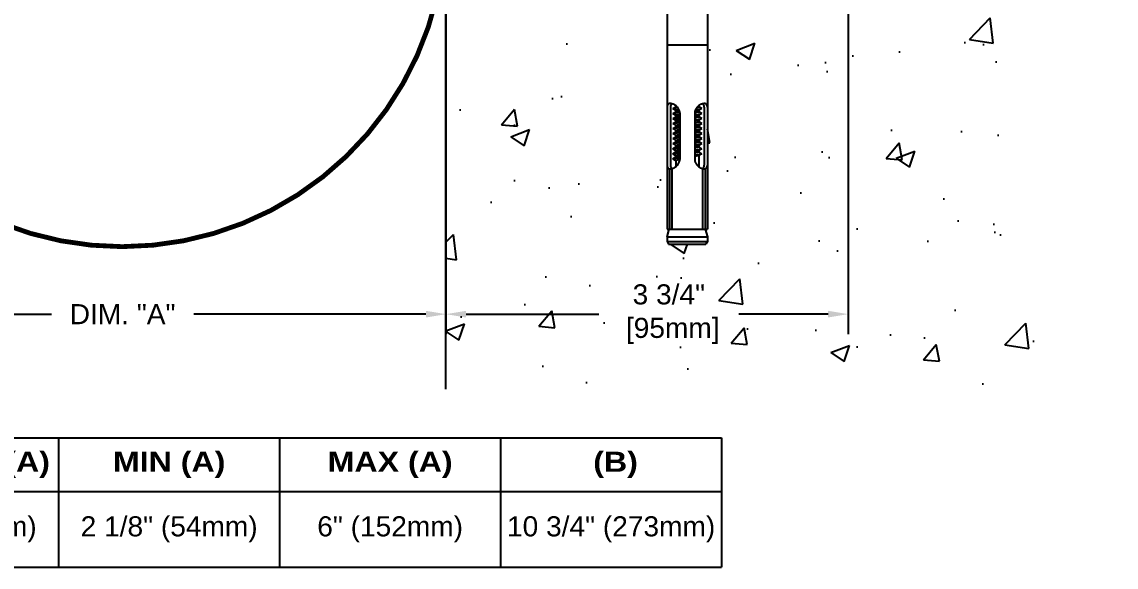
# Model space of a CAD drawing. Header units: inches. Extents: x 7.7 to 47.3, y -8.1 to 5.2.
# Drawn here: x 17.51 to 27.71, y -8.06 to -2.98 of the extents above; entities that cross this region are included whole.
import ezdxf

# ---------------------------------------------------------------- set-up
doc = ezdxf.new("R2010")
doc.units = ezdxf.units.IN
doc.header["$MEASUREMENT"] = 0
for name, color, linetype in [('Anchors', 4, 'Continuous'), ('Conditions', 1, 'Continuous'), ('Dimensions', 3, 'Continuous'), ('Fillers', 2, 'Continuous'), ('TABLE', 1, 'Continuous')]:
    doc.layers.add(name, color=color, linetype=linetype)
doc.styles.add('ARIAL', font='arial.ttf')
doc.styles.add('Arial Bold', font='')
doc.styles.get('Arial Bold').set_extended_font_data('Arial Black')
doc.dimstyles.new('Arial', dxfattribs={"dimscale": 1.5, "dimtxt": 0.125, "dimasz": 0.125, "dimexe": 0.125, "dimexo": 0.125, "dimgap": 0.125, "dimtad": 0, "dimtih": 1, "dimtoh": 1, "dimdec": 4, "dimzin": 0, "dimdsep": 46, "dimlunit": 4, "dimtxsty": 'ARIAL', "dimcen": 0.125, "dimadec": 0, "dimazin": 0, "dimtfac": 1, "dimtdec": 4, "dimtofl": 0, "dimtmove": 0, "dimatfit": 3, "dimfxl": 0, "dimfrac": 2, "dimtolj": 1, "dimtzin": 0, "dimarcsym": 0})

# ---------------------------------------------------------------- blocks, each defined once
blk = doc.blocks.new('SSSA38278')
for p, q in [((-0.3410917030552501, 0), (-0.04499999999999993, 0)), ((-0.04499999999999993, 0), (-0.04499999999999993, -0.0900000000000003)), ((0.04499999999999993, 0), (0.3410917030552501, 0)), ((0.04499999999999993, 0), (0.04499999999999993, -0.0900000000000003)), ((-0.1908703131649041, -0.2461718594536868), (-0.3596635241220589, -0.03896466187570535)), ((-0.04499999999999993, -0.0900000000000003), (0.04499999999999993, -0.0900000000000003)), ((0.1908703131649094, -0.2461718594536846), (0.3596635241220589, -0.03896466187570535)), ((-0.1874999999999982, -0.2556455273873652), (-0.1874999999999982, -2.982017284537589)), ((0.1875000000000036, -0.2556455273873635), (0.1875000000000018, -2.982017284537589)), ((-0.1874999999999964, -1.262082627302169), (0.1875000000000018, -1.262082627302169)), ((-0.107999999999997, -1.829682116234681), (-0.107999999999997, -1.840454784537589)), ((0.1080000000000023, -1.829682116234681), (0.1080000000000023, -1.840454784537588)), ((-0.1574999999999989, -1.843436366659417), (-0.1574999999999989, -2.386931697991244)), ((-0.134999999999998, -1.856954784537589), (-0.107999999999997, -1.840454784537589)), ((-0.134999999999998, -1.856954784537589), (-0.08889864371304235, -1.848951076848881)), ((-0.134999999999998, -1.856954784537589), (-0.1079999999999988, -1.873454784537588)), ((-0.134999999999998, -1.903829784537589), (-0.1079999999999988, -1.887329784537589)), ((-0.134999999999998, -1.903829784537589), (-0.07052462396477566, -1.892636142864807)), ((-0.134999999999998, -1.903829784537589), (-0.1079999999999988, -1.920329784537588)), ((-0.134999999999998, -1.950704784537589), (-0.1079999999999988, -1.934204784537589)), ((-0.107999999999997, -1.840454784537589), (-0.0982781740797094, -1.838345013287526)), ((-0.07755083171936761, -1.866846892115577), (-0.1079999999999988, -1.873454784537588)), ((-0.1079999999999988, -1.873454784537588), (-0.1079999999999988, -1.887329784537589)), ((-0.1079999999999988, -1.887329784537589), (-0.07269793225857768, -1.879668745531204)), ((-0.07049999999999912, -1.912191763704255), (-0.1079999999999988, -1.920329784537588)), ((-0.1079999999999988, -1.920329784537588), (-0.1079999999999988, -1.934204784537589)), ((-0.1079999999999988, -1.934204784537589), (-0.07049999999999912, -1.926066763704256)), ((-0.07049999999999912, -1.896426117648689), (-0.07049999999999912, -2.333941947001973)), ((0.07050000000000267, -1.895467805370922), (0.1080000000000023, -1.887329784537588)), ((0.0705000000000009, -1.896426117648689), (0.0705000000000009, -2.333941947001973)), ((0.0705000000000009, -1.915027701204256), (0.1350000000000016, -1.903829784537589)), ((0.07050000000000267, -1.915027701204255), (0.1350000000000016, -1.903829784537589)), ((0.1080000000000023, -1.920329784537588), (0.0705000000000009, -1.928467805370922)), ((0.0705000000000009, -1.942342805370922), (0.1080000000000023, -1.934204784537589)), ((0.1080000000000023, -1.873454784537588), (0.07228235678833528, -1.881206009192898)), ((0.07750789089902987, -1.86693605347873), (0.1350000000000016, -1.856954784537589)), ((0.09329853054770254, -1.843645207595813), (0.1080000000000023, -1.840454784537589)), ((0.1350000000000016, -1.856954784537589), (0.1080000000000023, -1.840454784537589)), ((0.1350000000000016, -1.856954784537589), (0.1080000000000023, -1.873454784537588)), ((0.1080000000000023, -1.873454784537588), (0.1080000000000023, -1.887329784537588)), ((0.1350000000000016, -1.903829784537589), (0.1080000000000023, -1.887329784537589)), ((0.1350000000000016, -1.903829784537589), (0.1080000000000023, -1.920329784537588)), ((0.1080000000000023, -1.920329784537588), (0.1080000000000023, -1.934204784537588)), ((0.1350000000000016, -1.950704784537589), (0.1080000000000023, -1.934204784537589)), ((0.1575000000000006, -1.843436366659417), (0.1575000000000006, -2.386931697991244)), ((-0.134999999999998, -1.950704784537589), (-0.07049999999999912, -1.939506867870922)), ((-0.134999999999998, -1.950704784537589), (-0.1079999999999988, -1.967204784537588)), ((-0.134999999999998, -1.997579784537589), (-0.1079999999999988, -1.981079784537589)), ((-0.134999999999998, -1.997579784537589), (-0.07049999999999912, -1.986381867870922)), ((-0.134999999999998, -1.997579784537589), (-0.1079999999999988, -2.014079784537588)), ((-0.134999999999998, -2.044454784537589), (-0.1079999999999988, -2.027954784537589)), ((-0.134999999999998, -2.044454784537589), (-0.07049999999999912, -2.033256867870922)), ((-0.07049999999999912, -1.959066763704255), (-0.1079999999999988, -1.967204784537588)), ((-0.1079999999999988, -1.967204784537588), (-0.1079999999999988, -1.981079784537589)), ((-0.1079999999999988, -1.981079784537589), (-0.07049999999999912, -1.972941763704256)), ((-0.07049999999999912, -2.005941763704255), (-0.1079999999999988, -2.014079784537588)), ((-0.1079999999999988, -2.014079784537588), (-0.1079999999999988, -2.027954784537589)), ((-0.1079999999999988, -2.027954784537589), (-0.07049999999999912, -2.019816763704256)), ((0.0705000000000009, -1.961902701204256), (0.1350000000000016, -1.950704784537589)), ((0.1080000000000023, -1.967204784537588), (0.0705000000000009, -1.975342805370922)), ((0.0705000000000009, -1.989217805370922), (0.1080000000000023, -1.981079784537589)), ((0.0705000000000009, -2.008777701204256), (0.1350000000000016, -1.997579784537589)), ((0.1080000000000023, -2.014079784537588), (0.0705000000000009, -2.022217805370922)), ((0.0705000000000009, -2.036092805370922), (0.1080000000000023, -2.027954784537589)), ((0.1350000000000016, -1.950704784537589), (0.1080000000000023, -1.967204784537588)), ((0.1080000000000023, -1.967204784537588), (0.1080000000000023, -1.981079784537588)), ((0.1350000000000016, -1.997579784537589), (0.1080000000000023, -1.981079784537589)), ((0.1350000000000016, -1.997579784537589), (0.1080000000000023, -2.014079784537588)), ((0.1080000000000023, -2.014079784537588), (0.1080000000000023, -2.027954784537588)), ((0.1350000000000016, -2.044454784537589), (0.1080000000000023, -2.027954784537589)), ((-0.134999999999998, -2.044454784537589), (-0.1079999999999988, -2.060954784537588)), ((-0.134999999999998, -2.091329784537589), (-0.1079999999999988, -2.074829784537589)), ((-0.134999999999998, -2.091329784537589), (-0.07049999999999912, -2.080131867870922)), ((-0.134999999999998, -2.091329784537589), (-0.1079999999999988, -2.107829784537588)), ((-0.134999999999998, -2.138204784537589), (-0.1079999999999988, -2.121704784537589)), ((-0.134999999999998, -2.138204784537589), (-0.07049999999999912, -2.127006867870922)), ((-0.134999999999998, -2.138204784537589), (-0.1079999999999988, -2.154704784537588)), ((-0.07049999999999912, -2.052816763704255), (-0.1079999999999988, -2.060954784537588)), ((-0.1079999999999988, -2.060954784537588), (-0.1079999999999988, -2.074829784537589)), ((-0.1079999999999988, -2.074829784537589), (-0.07049999999999912, -2.066691763704255)), ((-0.07049999999999912, -2.099691763704255), (-0.1079999999999988, -2.107829784537588)), ((-0.1079999999999988, -2.107829784537588), (-0.1079999999999988, -2.121704784537589)), ((-0.1079999999999988, -2.121704784537589), (-0.07049999999999912, -2.113566763704255)), ((0.0705000000000009, -2.055652701204256), (0.1350000000000016, -2.044454784537589)), ((0.1080000000000023, -2.060954784537588), (0.0705000000000009, -2.069092805370922)), ((0.0705000000000009, -2.082967805370922), (0.1080000000000023, -2.074829784537589)), ((0.0705000000000009, -2.102527701204256), (0.1350000000000016, -2.091329784537589)), ((0.1080000000000023, -2.107829784537588), (0.0705000000000009, -2.115967805370922)), ((0.0705000000000009, -2.129842805370922), (0.1080000000000023, -2.121704784537589)), ((0.0705000000000009, -2.149402701204256), (0.1350000000000016, -2.138204784537589)), ((0.1350000000000016, -2.044454784537589), (0.1080000000000023, -2.060954784537588)), ((0.1080000000000023, -2.060954784537588), (0.1080000000000023, -2.074829784537588)), ((0.1350000000000016, -2.091329784537589), (0.1080000000000023, -2.074829784537589)), ((0.1350000000000016, -2.091329784537589), (0.1080000000000023, -2.107829784537588)), ((0.1080000000000023, -2.107829784537588), (0.1080000000000023, -2.121704784537588)), ((0.1350000000000016, -2.138204784537589), (0.1080000000000023, -2.121704784537589)), ((0.1350000000000016, -2.138204784537589), (0.1080000000000023, -2.154704784537588)), ((-0.134999999999998, -2.185079784537589), (-0.1079999999999988, -2.168579784537589)), ((-0.134999999999998, -2.185079784537589), (-0.07049999999999912, -2.173881867870922)), ((-0.134999999999998, -2.185079784537589), (-0.1079999999999988, -2.201579784537588)), ((-0.134999999999998, -2.231954784537589), (-0.1079999999999988, -2.215454784537589)), ((-0.134999999999998, -2.231954784537589), (-0.07049999999999912, -2.220756867870922)), ((-0.134999999999998, -2.231954784537589), (-0.1079999999999988, -2.248454784537588)), ((-0.07049999999999912, -2.146566763704255), (-0.1079999999999988, -2.154704784537588)), ((-0.1079999999999988, -2.154704784537588), (-0.1079999999999988, -2.168579784537589)), ((-0.1079999999999988, -2.168579784537589), (-0.07049999999999912, -2.160441763704256)), ((-0.07049999999999912, -2.193441763704255), (-0.1079999999999988, -2.201579784537588)), ((-0.1079999999999988, -2.201579784537588), (-0.1079999999999988, -2.215454784537589)), ((-0.1079999999999988, -2.215454784537589), (-0.07049999999999912, -2.207316763704255)), ((-0.07049999999999912, -2.240316763704255), (-0.1079999999999988, -2.248454784537588)), ((0.1080000000000023, -2.154704784537588), (0.0705000000000009, -2.162842805370922)), ((0.0705000000000009, -2.176717805370922), (0.1080000000000023, -2.168579784537589)), ((0.0705000000000009, -2.196277701204256), (0.1350000000000016, -2.185079784537589)), ((0.1080000000000023, -2.201579784537588), (0.0705000000000009, -2.209717805370922)), ((0.0705000000000009, -2.223592805370922), (0.1080000000000023, -2.215454784537589)), ((0.0705000000000009, -2.243152701204256), (0.1350000000000016, -2.231954784537589)), ((0.1080000000000023, -2.154704784537588), (0.1080000000000023, -2.168579784537588)), ((0.1350000000000016, -2.185079784537589), (0.1080000000000023, -2.168579784537589)), ((0.1350000000000016, -2.185079784537589), (0.1080000000000023, -2.201579784537588)), ((0.1080000000000023, -2.201579784537588), (0.1080000000000023, -2.215454784537588)), ((0.1350000000000016, -2.231954784537589), (0.1080000000000023, -2.215454784537589)), ((0.1350000000000016, -2.231954784537589), (0.1080000000000023, -2.248454784537588)), ((-0.134999999999998, -2.278829784537589), (-0.1079999999999988, -2.262329784537589)), ((-0.134999999999998, -2.278829784537589), (-0.07049999999999912, -2.267631867870922)), ((-0.134999999999998, -2.278829784537589), (-0.1079999999999988, -2.295329784537588)), ((-0.134999999999998, -2.325704784537589), (-0.1079999999999988, -2.309204784537589)), ((-0.134999999999998, -2.325704784537589), (-0.07049999999999912, -2.314506867870922)), ((-0.134999999999998, -2.325704784537589), (-0.1079999999999988, -2.342204784537588)), ((-0.1079999999999988, -2.248454784537588), (-0.1079999999999988, -2.262329784537589)), ((-0.1079999999999988, -2.262329784537589), (-0.07049999999999912, -2.254191763704255)), ((-0.07049999999999912, -2.287191763704255), (-0.1079999999999988, -2.295329784537588)), ((-0.1079999999999988, -2.295329784537588), (-0.1079999999999988, -2.309204784537589)), ((-0.1079999999999988, -2.309204784537589), (-0.07049999999999912, -2.301066763704255)), ((-0.07049646382132302, -2.33406599630437), (-0.1079999999999988, -2.342204784537588)), ((-0.1079999999999988, -2.342204784537588), (-0.1079999999999988, -2.40068594841598)), ((0.1080000000000023, -2.248454784537588), (0.0705000000000009, -2.256592805370922)), ((0.0705000000000009, -2.270467805370922), (0.1080000000000023, -2.262329784537589)), ((0.0705000000000009, -2.290027701204256), (0.1350000000000016, -2.278829784537589)), ((0.1080000000000023, -2.295329784537588), (0.0705000000000009, -2.303467805370922)), ((0.1080000000000023, -2.248454784537588), (0.1080000000000023, -2.262329784537588)), ((0.1350000000000016, -2.278829784537589), (0.1080000000000023, -2.262329784537589)), ((0.1350000000000016, -2.278829784537589), (0.1080000000000023, -2.295329784537588)), ((0.1080000000000023, -2.295329784537588), (0.1080000000000023, -2.400685948415981)), ((-0.1659559178781702, -2.419725780113072), (-0.1659559178781702, -2.982017284537589)), ((-0.1434559178781694, -2.419725780113072), (-0.1434559178781694, -2.982017284537589)), ((0.1434559178781729, -2.419725780113072), (0.1434559178781729, -2.982017284537589)), ((0.1659559178781738, -2.419725780113072), (0.1659559178781738, -2.982017284537589)), ((-0.1874999999999982, -3.052892284537589), (-0.1681891304347811, -2.982017284537589)), ((-0.1874999999999982, -2.982017284537589), (0.1875000000000018, -2.982017284537589)), ((-0.1874999999999982, -3.052892284537589), (0.1875000000000018, -3.052892284537589)), ((-0.1874999999999982, -3.052892284537589), (-0.1874999999999982, -3.099392284537589)), ((0.1681891304347847, -2.982017284537589), (0.1875000000000018, -3.052892284537589)), ((0.1875000000000018, -3.052892284537589), (0.1875000000000018, -3.099392284537589)), ((-0.1874999999999982, -3.099392284537589), (0.1875000000000018, -3.099392284537589)), ((-0.1874999999999982, -3.099392284537589), (-0.1740766062413392, -3.122642284537589)), ((-0.1740766062413392, -3.122642284537589), (0.1740766062413428, -3.122642284537589)), ((0.1875000000000018, -3.099392284537589), (0.1740766062413428, -3.122642284537589))]:
    blk.add_line(p, q)
for centre, radius, start, end in [((-0.3410917030552501, -0.02390829694312524), 0.023908296943125, 90, 219.0320349742311), ((0.3410917030552501, -0.02390829694312524), 0.023908296943125, 320.9679650257689, 90), ((-0.2024999999999988, -0.2556455273873652), 0.015, 0, 39.16663052520645), ((0.2025000000000041, -0.2556455273873635), 0.015, 140.8333694747935, 180), ((-0.1351107510619762, -1.843436366659418), 0.05238924893802194, 168.9393985735235, 179.9999999999991), ((-0.1594670415355157, -1.838675243002072), 0.02757197301756856, 135.0000000000002, 168.9393985735235), ((-0.1594670415355157, -1.838675243002072), 0.02757197301756785, 101.0606014264763, 135.0000000000003), ((-0.1547059178781698, -1.86303153347561), 0.05238924893802094, 76.61230277806827, 101.060601426476), ((-0.1051107510619769, -1.843436366659416), 0.05238924893802194, 168.9393985735254, 180.000000000001), ((-0.1294670415355146, -1.838675243002072), 0.02757197301756856, 135.0000000000002, 168.9393985735235), ((-0.1294670415355146, -1.838675243002072), 0.02757197301756781, 110.9085460338362, 135.0000000000002), ((-0.1607100265405634, -1.888258170099312), 0.07832055272657266, 59.3027814434011, 76.61230277806806), ((-0.179146058819299, -1.919311421108756), 0.1144341469043627, 44.99999999999954, 59.30278144340061), ((0.1791460588193026, -1.919311421108757), 0.1144341469043636, 120.697218556599, 135.0000000000002), ((0.160710026540567, -1.888258170099312), 0.07832055272657247, 103.387697221932, 120.6972185565989), ((0.1294670415355181, -1.838675243002072), 0.02757197301756781, 44.9999999999998, 69.09145396616384), ((0.1547059178781733, -1.86303153347561), 0.05238924893802094, 78.939398573524, 103.3876972219317), ((0.1294670415355181, -1.838675243002073), 0.02757197301756869, 11.06060142647698, 45.00000000000039), ((0.1051107510619804, -1.843436366659416), 0.05238924893802194, 359.9999999999991, 11.06060142647459), ((0.1594670415355193, -1.838675243002071), 0.02757197301756756, 44.99999999999924, 78.9393985735235), ((0.1594670415355175, -1.838675243002073), 0.02757197301756869, 11.06060142647698, 45.00000000000039), ((0.1351107510619798, -1.843436366659418), 0.05238924893802194, 9.15999748261493e-13, 11.06060142647651), ((-0.179146058819299, -1.919311421108757), 0.1144341469043627, 30.69721855659908, 45.00000000000025), ((-0.1480928078098547, -1.900875388830022), 0.07832055272657383, 13.38769722193294, 30.69721855659988), ((-0.1228661711861516, -1.894871280167632), 0.05238924893802151, 358.2992940248777, 13.38769722193558), ((0.1228661711861552, -1.894871280167632), 0.05238924893802151, 166.6123027780644, 181.7007059751223), ((0.1480928078098582, -1.900875388830022), 0.07832055272657347, 149.3027814434007, 166.6123027780678), ((0.1791460588193008, -1.919311421108757), 0.1144341469043627, 134.9999999999997, 149.3027814434009), ((-0.1228661711861516, -2.335496784483031), 0.05238924893802106, 346.6123027780645, 1.70070597512229), ((0.1228661711861552, -2.335496784483031), 0.05238924893802106, 178.2992940248777, 193.3876972219355), ((-0.1351107510619762, -2.386931697991244), 0.05238924893802252, 180.000000000001, 191.0606014264766), ((-0.1594670415355157, -2.39169282164859), 0.02757197301756831, 191.0606014264768, 225.0000000000002), ((-0.1594670415355157, -2.39169282164859), 0.02757197301756787, 225, 258.9393985735239), ((-0.1547059178781698, -2.367336531175052), 0.05238924893802088, 258.939398573524, 283.3876972219317), ((-0.1051107510619751, -2.386931697991245), 0.05238924893802251, 179.999999999999, 191.0606014264746), ((-0.1294670415355146, -2.39169282164859), 0.02757197301756831, 191.0606014264768, 225.0000000000002), ((-0.1294670415355146, -2.39169282164859), 0.02757197301756801, 224.9999999999989, 249.0914539661632), ((-0.1607100265405634, -2.342109894551349), 0.07832055272657272, 283.3876972219319, 300.6972185565987), ((-0.179146058819299, -2.311056643541906), 0.1144341469043621, 300.697218556599, 315.0000000000002), ((-0.179146058819299, -2.311056643541905), 0.114434146904363, 314.9999999999999, 329.302781443401), ((-0.1480928078098547, -2.329492675820639), 0.07832055272657402, 329.3027814434, 346.612302778067), ((0.1480928078098582, -2.32949267582064), 0.07832055272657361, 193.3876972219321, 210.6972185565991), ((0.1791460588193026, -2.311056643541905), 0.114434146904363, 210.6972185565989, 225.0000000000001), ((0.1791460588193026, -2.311056643541905), 0.1144341469043631, 225.0000000000002, 239.3027814434013), ((0.160710026540567, -2.34210989455135), 0.07832055272657241, 239.3027814434009, 256.6123027780679), ((0.1294670415355181, -2.39169282164859), 0.02757197301756801, 290.9085460338368, 315.0000000000009), ((0.1547059178781733, -2.367336531175052), 0.05238924893802088, 256.6123027780683, 281.060601426476), ((0.1294670415355181, -2.391692821648589), 0.02757197301756844, 314.9999999999993, 348.9393985735226), ((0.1051107510619786, -2.386931697991245), 0.05238924893802251, 348.9393985735254, 9.66888623164909e-13), ((0.1594670415355193, -2.39169282164859), 0.0275719730175675, 281.0606014264764, 315.0000000000006), ((0.1594670415355193, -2.391692821648589), 0.02757197301756844, 314.9999999999993, 348.9393985735226), ((0.1351107510619798, -2.386931697991244), 0.05238924893802249, 348.9393985735234, 359.9999999999991)]:
    blk.add_arc(centre, radius, start, end)
blk = doc.blocks.new('*D20')
at = {"layer": 'Defpoints', "color": 0}
for p in [(15.43150184606648, -3.024921598024178), (21.46275184606649, -3.024921598024171), (21.46275184606649, -5.702804673797121)]:
    blk.add_point(p, dxfattribs=at)
at = {"layer": 'Dimensions', "color": 0, "lineweight": -2}
for p, q in [((15.43150184606648, -3.212421598024178), (15.43150184606648, -5.890304673797121)), ((21.46275184606649, -3.212421598024171), (21.46275184606649, -5.890304673797121)), ((15.61900184606648, -5.702804673797121), (17.78269130718518, -5.702804673797121)), ((21.27525184606649, -5.702804673797121), (19.1115623849478, -5.702804673797121))]:
    blk.add_line(p, q, dxfattribs=at)
at = {"layer": 'Dimensions', "color": 0}
for points in [[(15.61900184606648, -5.671554673797121), (15.61900184606648, -5.734054673797121), (15.43150184606648, -5.702804673797121)], [(21.27525184606649, -5.671554673797121), (21.27525184606649, -5.734054673797121), (21.46275184606649, -5.702804673797121)]]:
    blk.add_solid(points, dxfattribs=at)
at = {"layer": 'Dimensions', "color": 0, "insert": (18.44712684606649, -5.702804673797121), "char_height": 0.1875, "attachment_point": 5, "style": 'ARIAL'}
blk.add_mtext('\\A1;DIM. "A"', dxfattribs=at)
blk = doc.blocks.new('*D25')
at = {"layer": 'Defpoints', "color": 0}
for p in [(25.21275184606649, -2.17722463471265), (21.46275184606649, -2.402224634712648), (25.21275184606649, -5.702804673797121)]:
    blk.add_point(p, dxfattribs=at)
at = {"layer": 'Dimensions', "color": 0, "lineweight": -2}
for p, q in [((25.21275184606649, -2.36472463471265), (25.21275184606649, -5.890304673797121)), ((21.46275184606649, -2.589724634712648), (21.46275184606649, -5.890304673797121)), ((21.65025184606649, -5.702804673797121), (22.88884751455217, -5.702804673797121)), ((25.02525184606649, -5.702804673797121), (24.19290617758082, -5.702804673797121))]:
    blk.add_line(p, q, dxfattribs=at)
at = {"layer": 'Dimensions', "color": 0}
for points in [[(21.65025184606649, -5.671554673797121), (21.65025184606649, -5.734054673797121), (21.46275184606649, -5.702804673797121)], [(25.02525184606649, -5.671554673797121), (25.02525184606649, -5.734054673797121), (25.21275184606649, -5.702804673797121)]]:
    blk.add_solid(points, dxfattribs=at)
at = {"layer": 'Dimensions', "color": 0, "insert": (23.54087684606649, -5.702804673797121), "char_height": 0.1875, "attachment_point": 5, "style": 'ARIAL'}
blk.add_mtext('\\A1;3 3/4"\\P [95mm]', dxfattribs=at)
blk = doc.blocks.new('*T22')
at = {"layer": 'TABLE', "color": 0, "linetype": 'ByBlock', "lineweight": -2}
for p, q in [((0, 0), (13.11454599225846, 0)), ((0, 0), (0, -1.204797800845203)), ((2.810757665376409, 0), (2.810757665376409, -1.204797800845203)), ((4.871515330752818, 0), (4.871515330752818, -1.204797800845203)), ((6.932272996129228, 0), (6.932272996129228, -1.204797800845203)), ((8.993030661505639, 0), (8.993030661505639, -1.204797800845203)), ((11.05378832688205, 0), (11.05378832688205, -1.204797800845203)), ((13.11454599225846, 0), (13.11454599225846, -1.204797800845203)), ((0, -0.5), (13.11454599225846, -0.5)), ((0, -1.204797800845203), (13.11454599225846, -1.204797800845203))]:
    blk.add_line(p, q, dxfattribs=at)
at = {"layer": 'TABLE', "color": 2, "char_height": 0.1875, "attachment_point": 5}
for s, insert, width, style in [('{\\fArial Black|b0|i0|c0|p34;MODEL}', (1.405378832688205, -0.25), 2.690757665376409, 'Arial Bold'), ('{\\fArial Black|b0|i0|c0|p34;MOVEMENT}', (3.841136498064614, -0.25), 1.940757665376409, 'Arial Bold'), ('{\\fArial Black|b0|i0|c0|p34;NOMINAL (A)}', (5.901894163441021, -0.25), 1.940757665376409, 'Arial Bold'), ('{\\fArial Black|b0|i0|c0|p34;MIN (A)}', (7.962651828817432, -0.25), 1.940757665376409, 'Arial Bold'), ('{\\fArial Black|b0|i0|c0|p34;MAX (A)}', (10.02340949419384, -0.25), 1.940757665376409, 'Arial Bold'), (' (B)', (12.08416715957025, -0.25), 1.940757665376409, 'Arial Bold'), ('SSPD-600 x 3 1/2P', (1.405378832688205, -0.8523989004226014), 2.690757665376409, 'ARIAL'), ('3 7/8" (98mm)', (3.841136498064614, -0.8523989004226014), 1.940757665376409, 'ARIAL'), ('3 1/2" (89mm)', (5.901894163441021, -0.8523989004226014), 1.940757665376409, 'ARIAL'), ('2 1/8" (54mm)', (7.962651828817432, -0.8523989004226014), 1.940757665376409, 'ARIAL'), ('6" (152mm)', (10.02340949419384, -0.8523989004226014), 1.940757665376409, 'ARIAL'), ('10 3/4" (273mm)', (12.08416715957025, -0.8523989004226014), 1.940757665376409, 'ARIAL')]:
    blk.add_mtext(s, dxfattribs=dict(at, insert=insert, width=width, style=style))

msp = doc.modelspace()

# ---------------------------------------------------------------- hatches: boundary and pattern name
at = {"layer": 'Conditions'}
h = msp.add_hatch(dxfattribs=at)
h.set_pattern_fill('AR-CONC', color=256, scale=0.25, style=0)
h.set_pattern_definition([(49.99999999999999, (8.328553818925364, -6.442875566541434), (1.793150456501884, -0.1568803374564878), [0.1875, -2.0625]), (355, (8.328553818925364, -6.442875566541434), (-0.3468783340325, 1.88048033425003), [0.15, -1.65]), (100.4514, (8.477983018925364, -6.455948916541435), (1.446273454285054, 1.723598855152384), [0.1593504749999997, -1.752855279999997]), (46.18420000000001, (8.328553818925364, -5.942875566541434), (2.668102621564111, -0.4137975358225452), [0.28125, -3.09375]), (96.6356, (8.550895681425366, -5.977358834041435), (2.336656763871758, 2.435294677251104), [0.2390257199999998, -2.629282499999997]), (351.1842, (8.328553818925364, -5.942875566541434), (2.336654862834068, 2.435296502313312), [0.225, -2.475]), (21, (8.578553818925364, -6.067875566541434), (1.492267630296154, -1.006547226663347), [0.1875, -2.0625]), (326.0000000000001, (8.578553818925364, -6.067875566541434), (0.6082883298039543, 1.812875112617133), [0.15, -1.65]), (71.4514, (8.702909401425366, -6.151754581541435), (2.100556571453725, 0.806326241774881), [0.159350475, -1.75285528]), (37.50000000000001, (8.328553818925364, -6.442875566541434), (0.03039963829322667, 0.8322346345782787), [0, -1.63, 0, -1.675, 0, -1.65625]), (7.499999999999999, (8.328553818925364, -6.442875566541434), (0.6576738436053715, 0.9860292797059006), [0, -0.955, 0, -1.5925, 0, -0.63125]), (327.5, (7.771053818925367, -6.442875566541434), (1.334556090431023, -0.0563871793359495), [0, -0.625, 0, -1.95, 0, -2.5875]), (317.5, (7.521053818925367, -6.442875566541434), (1.457965423355966, 0.2502624558307941), [0, -0.8125, 0, -1.295, 0, -1.8375])])
h.paths.add_polyline_path([(23.52525184606649, -2.402224634712648), (21.46275184606649, -2.402224634712648), (21.46275184606649, -6.402224634712648), (26.96275184606649, -6.402224634712648), (26.96275184606649, -2.402224634712648), (23.90025184606649, -2.402224634712648), (23.90025184606649, -4.909241919250237), (23.88094097650128, -4.909241919250237), (23.90025184606649, -4.980116919250244), (23.90025184606649, -5.02661691925024), (23.88682845230783, -5.049866919250237), (23.53867523982515, -5.049866919250237), (23.5252518460665, -5.02661691925024), (23.52525184606649, -4.980116919250238), (23.54456271563171, -4.909241919250237), (23.52525184606649, -4.909241919250237)])
h.paths.add_polyline_path([(23.14723982355626, -5.448311509290526), (23.93451386857672, -5.448311509290526), (23.93451386857672, -5.957297838303716), (23.14723982355626, -5.957297838303716)], flags=24)
h.paths.add_polyline_path([(25.53235111169138, -3.218229471780172), (27.7118787378851, -3.218229471780172), (27.7118787378851, -3.873882609570077), (25.53235111169138, -3.873882609570077)], flags=9)

# ---------------------------------------------------------------- linework, layer by layer
msp.add_lwpolyline([(21.46275184606649, -6.402224634712648), (21.46275184606649, -2.402224634712648), (26.96275184606649, -2.402224634712648)], dxfattribs=at)
at = {"layer": 'Fillers', "const_width": 0.045}
msp.add_lwpolyline([(11.68150183785496, -2.177224634712654), (15.43150184606648, -2.177224634712654, 0.9617433111175598), (21.45400184606627, -2.177224634712654), (25.20400184606627, -2.177224627322285)], format="xyb", dxfattribs=at)

# ---------------------------------------------------------------- block references
msp.add_blockref('*T22', (10.91838789882684, -6.858209137075278))
at = {"layer": 'Anchors'}
msp.add_blockref('SSSA38278', (23.71275184606649, -1.92722463471265), dxfattribs=at)

# ---------------------------------------------------------------- dimensions: what is measured, and where the dimension line sits
at = {"layer": 'Dimensions'}
dim = msp.add_linear_dim(base=(25.21275184606649, -5.702804673797121), p1=(21.46275184606649, -2.402224634712648), p2=(25.21275184606649, -2.17722463471265), dimstyle='Arial', override={"dimpost": '\\X'}, dxfattribs=at)
dim.commit()
dim.dimension.update_dxf_attribs({"geometry": '*D25', "text_midpoint": (23.54087684606649, -5.702804673797121), "dimtype": 160})
dim = msp.add_linear_dim(base=(21.46275184606649, -5.702804673797121), p1=(15.43150184606648, -3.024921598024178), p2=(21.46275184606649, -3.024921598024171), text='DIM. "A"', dimstyle='Arial', override={"dimpost": '\\X'}, dxfattribs=at)
dim.commit()
dim.dimension.update_dxf_attribs({"geometry": '*D20', "text_midpoint": (18.44712684606649, -5.702804673797121)})

doc.saveas('drawing.dxf')
